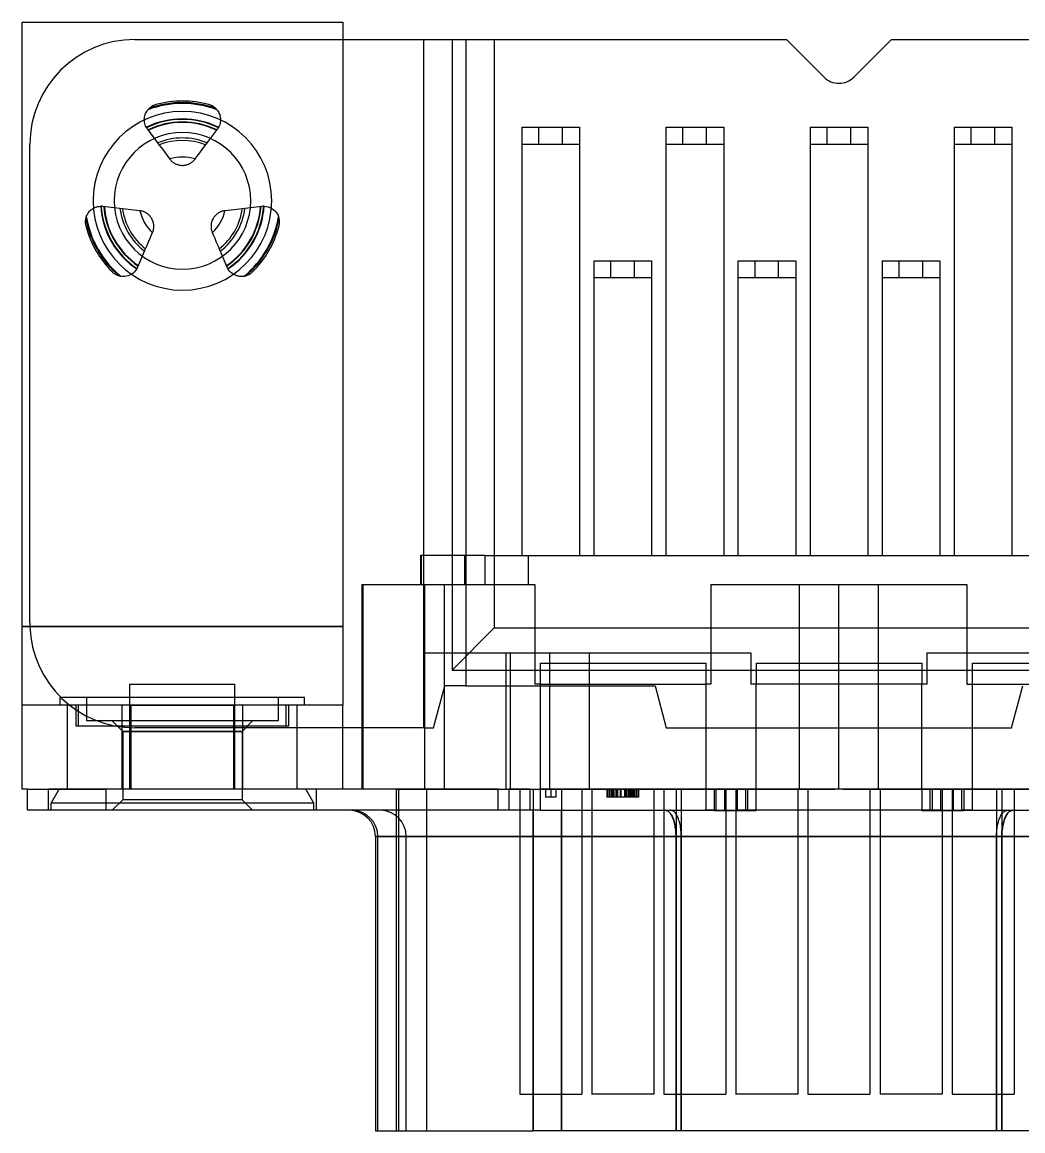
# Model space of a CAD drawing. Header units: millimetres. Extents: x -15.5 to 15.5, y 0 to 21.1.
# Drawn here: x -15.55 to 3.5, y 0 to 21.1 of the extents above; entities that cross this region are included whole.
import ezdxf

# ---------------------------------------------------------------- set-up
doc = ezdxf.new("R2010")
doc.units = ezdxf.units.MM
doc.layers.add('MAIN-1', color=7, linetype='Continuous')
doc.layers.add('MAIN-2', color=7, linetype='Continuous')

# ---------------------------------------------------------------- blocks, each defined once
blk = doc.blocks.new('D-Sub9 1-338168-1 TE')
at = {"layer": 'MAIN-1'}
for p, q in [((-3.05, -8.1), (-3.05, 3.4)), ((-3.05, 3.4), (3.05, 3.4)), ((3.05, 3.4), (3.05, -8.1)), ((3.05, 3.07), (4.595, 3.07)), ((4.595, 3.07), (5.395, 3.07)), ((4.595, -6.75), (4.595, 3.07)), ((5.395, 3.07), (11.495, 3.07)), ((5.395, 3.07), (5.395, -6.75)), ((12.212, 2.353), (11.495, 3.07)), ((13.495, 3.07), (12.778, 2.353)), ((13.495, 3.07), (19.595, 3.07)), ((6.459, 1.4), (6.459, -6.75)), ((6.459, 1.4), (7.559, 1.4)), ((7.559, 1.4), (7.559, -6.75)), ((9.202, 1.4), (9.202, -6.75)), ((9.202, 1.4), (10.302, 1.4)), ((10.302, 1.4), (10.302, -6.75)), ((11.945, 1.4), (11.945, -6.75)), ((11.945, 1.4), (13.045, 1.4)), ((13.045, 1.4), (13.045, -6.75)), ((14.688, 1.4), (14.688, -6.75)), ((14.688, 1.4), (15.788, 1.4)), ((15.788, 1.4), (15.788, -6.75)), ((7.83, -1.14), (7.83, -6.75)), ((7.83, -1.14), (8.93, -1.14)), ((8.93, -1.14), (8.93, -6.75)), ((10.573, -1.14), (10.573, -6.75)), ((10.573, -1.14), (11.673, -1.14)), ((11.673, -1.14), (11.673, -6.75)), ((13.317, -1.14), (13.317, -6.75)), ((13.317, -1.14), (14.417, -1.14)), ((14.417, -1.14), (14.417, -6.75)), ((4.53, -6.75), (4.53, -7.3)), ((5.76, -6.75), (4.53, -6.75)), ((5.76, -6.75), (19.23, -6.75)), ((5.76, -7.3), (5.76, -6.75)), ((3.415, -7.3), (3.415, -11.2)), ((3.415, -7.3), (4.985, -7.3)), ((4.985, -7.3), (6.71, -7.3)), ((4.985, -11.2), (4.985, -7.3)), ((6.71, -7.3), (6.71, -9.2)), ((10.06, -7.3), (11.745, -7.3)), ((10.06, -7.3), (10.06, -9.2)), ((11.745, -7.3), (12.495, -7.3)), ((11.745, -11.2), (11.745, -7.3)), ((12.495, -11.2), (12.495, -7.3)), ((12.495, -7.3), (13.245, -7.3)), ((13.245, -7.3), (14.93, -7.3)), ((13.245, -11.2), (13.245, -7.3)), ((14.93, -7.3), (14.93, -9.2)), ((-3.05, -9.6), (-3.05, -8.1)), ((-3.05, -8.1), (3.05, -8.1)), ((3.05, -8.1), (3.05, -9.6)), ((6.81, -8.8), (6.81, -11.6)), ((6.81, -8.8), (9.96, -8.8)), ((9.96, -8.8), (9.96, -11.6)), ((15.03, -8.8), (15.03, -11.6)), ((15.03, -8.8), (18.18, -8.8)), ((-1, -9.2), (1, -9.2)), ((-1, -11.2), (-1, -9.2)), ((1, -11.2), (1, -9.2)), ((6.81, -9.2), (6.71, -9.2)), ((10.06, -9.2), (9.96, -9.2)), ((14.93, -9.2), (15.03, -9.2)), ((-2.325, -9.6), (-2.325, -9.45)), ((-1, -9.45), (-2.325, -9.45)), ((2.325, -9.45), (1, -9.45)), ((2.325, -9.6), (2.325, -9.45)), ((-3.05, -11.2), (-3.05, -9.6)), ((-2.186, -9.6), (-3.05, -9.6)), ((-1.15, -9.6), (-2.186, -9.6)), ((-2.186, -11.2), (-2.186, -9.6)), ((-1, -9.6), (-1.15, -9.6)), ((-1.15, -11.2), (-1.15, -9.6)), ((1.15, -9.6), (1, -9.6)), ((2.186, -9.6), (1.15, -9.6)), ((1.15, -11.2), (1.15, -9.6)), ((3.05, -9.6), (2.186, -9.6)), ((2.186, -11.2), (2.186, -9.6)), ((3.05, -11.2), (3.05, -9.6)), ((3.415, -10.03), (3.05, -10.03)), ((-2.95, -11.2), (-3.05, -11.2)), ((-2.95, -11.2), (-1.45, -11.2)), ((-2.95, -11.6), (-2.95, -11.2)), ((-1, -11.2), (-1.45, -11.2)), ((-1.45, -11.6), (-1.45, -11.2)), ((6.01, -11.2), (1, -11.2)), ((6.01, -11.2), (6.21, -11.2)), ((6.01, -11.6), (6.01, -11.2)), ((6.61, -11.2), (6.21, -11.2)), ((6.21, -11.2), (6.21, -11.6)), ((6.61, -11.2), (6.81, -11.2)), ((6.61, -11.2), (6.61, -11.6)), ((9.96, -11.2), (10.16, -11.2)), ((10.56, -11.2), (10.16, -11.2)), ((10.16, -11.6), (10.16, -11.2)), ((10.56, -11.2), (10.76, -11.2)), ((10.56, -11.2), (10.56, -11.6)), ((14.23, -11.2), (10.76, -11.2)), ((10.76, -11.6), (10.76, -11.2)), ((14.23, -11.2), (14.43, -11.2)), ((14.23, -11.6), (14.23, -11.2)), ((14.83, -11.2), (14.43, -11.2)), ((14.43, -11.2), (14.43, -11.6)), ((14.83, -11.2), (15.03, -11.2)), ((14.83, -11.2), (14.83, -11.6)), ((-1.45, -11.6), (-2.95, -11.6)), ((6.01, -11.6), (-1.45, -11.6)), ((6.21, -11.6), (6.01, -11.6)), ((6.61, -11.6), (6.21, -11.6)), ((6.81, -11.6), (6.61, -11.6)), ((6.675, -12.1), (6.675, -11.6)), ((6.81, -11.6), (9.96, -11.6)), ((9.188, -11.6), (9.199, -11.601)), ((9.199, -11.601), (9.211, -11.603)), ((9.211, -11.603), (9.222, -11.607)), ((9.299, -11.601), (9.288, -11.6)), ((9.311, -11.603), (9.299, -11.601)), ((9.322, -11.607), (9.311, -11.603)), ((10.16, -11.6), (9.96, -11.6)), ((9.96, -11.606), (9.96, -11.6)), ((10.76, -11.6), (10.56, -11.6)), ((14.23, -11.6), (10.76, -11.6)), ((10.76, -11.6), (10.76, -11.606)), ((14.43, -11.6), (14.23, -11.6)), ((14.23, -11.606), (14.23, -11.6)), ((15.03, -11.6), (14.83, -11.6)), ((15.03, -11.6), (18.18, -11.6)), ((15.03, -11.6), (15.03, -11.606)), ((15.668, -11.607), (15.679, -11.603)), ((15.679, -11.603), (15.691, -11.601)), ((15.691, -11.601), (15.702, -11.6)), ((15.768, -11.607), (15.779, -11.603)), ((15.779, -11.603), (15.791, -11.601)), ((15.791, -11.601), (15.802, -11.6)), ((9.222, -11.607), (9.234, -11.612)), ((9.234, -11.612), (9.245, -11.619)), ((9.245, -11.619), (9.256, -11.628)), ((9.256, -11.628), (9.267, -11.638)), ((9.267, -11.638), (9.278, -11.649)), ((9.278, -11.649), (9.288, -11.662)), ((9.288, -11.662), (9.298, -11.677)), ((9.298, -11.677), (9.308, -11.693)), ((9.308, -11.693), (9.318, -11.71)), ((9.318, -11.71), (9.327, -11.729)), ((9.334, -11.612), (9.322, -11.607)), ((9.327, -11.729), (9.335, -11.749)), ((9.345, -11.619), (9.334, -11.612)), ((9.335, -11.749), (9.344, -11.77)), ((9.344, -11.77), (9.351, -11.793)), ((9.356, -11.628), (9.345, -11.619)), ((9.351, -11.793), (9.359, -11.817)), ((9.367, -11.638), (9.356, -11.628)), ((9.378, -11.649), (9.367, -11.638)), ((9.388, -11.662), (9.378, -11.649)), ((9.398, -11.677), (9.388, -11.662)), ((9.408, -11.693), (9.398, -11.677)), ((9.418, -11.71), (9.408, -11.693)), ((9.427, -11.729), (9.418, -11.71)), ((9.435, -11.749), (9.427, -11.729)), ((9.444, -11.77), (9.435, -11.749)), ((9.451, -11.793), (9.444, -11.77)), ((9.459, -11.817), (9.451, -11.793)), ((10.76, -11.606), (9.96, -11.606)), ((15.03, -11.606), (14.23, -11.606)), ((15.531, -11.817), (15.539, -11.793)), ((15.539, -11.793), (15.546, -11.77)), ((15.546, -11.77), (15.555, -11.749)), ((15.555, -11.749), (15.563, -11.729)), ((15.563, -11.729), (15.572, -11.71)), ((15.572, -11.71), (15.582, -11.693)), ((15.582, -11.693), (15.592, -11.677)), ((15.592, -11.677), (15.602, -11.662)), ((15.602, -11.662), (15.612, -11.649)), ((15.612, -11.649), (15.623, -11.638)), ((15.623, -11.638), (15.634, -11.628)), ((15.631, -11.817), (15.639, -11.793)), ((15.634, -11.628), (15.645, -11.619)), ((15.639, -11.793), (15.646, -11.77)), ((15.645, -11.619), (15.656, -11.612)), ((15.646, -11.77), (15.655, -11.749)), ((15.655, -11.749), (15.663, -11.729)), ((15.656, -11.612), (15.668, -11.607)), ((15.663, -11.729), (15.672, -11.71)), ((15.672, -11.71), (15.682, -11.693)), ((15.682, -11.693), (15.692, -11.677)), ((15.692, -11.677), (15.702, -11.662)), ((15.702, -11.662), (15.712, -11.649)), ((15.712, -11.649), (15.723, -11.638)), ((15.723, -11.638), (15.734, -11.628)), ((15.734, -11.628), (15.745, -11.619)), ((15.745, -11.619), (15.756, -11.612)), ((15.756, -11.612), (15.768, -11.607)), ((9.359, -11.817), (9.365, -11.841)), ((9.365, -11.841), (9.371, -11.867)), ((9.371, -11.867), (9.377, -11.894)), ((9.377, -11.894), (9.381, -11.922)), ((9.381, -11.922), (9.385, -11.95)), ((9.385, -11.95), (9.389, -11.979)), ((9.389, -11.979), (9.392, -12.009)), ((9.392, -12.009), (9.393, -12.039)), ((9.465, -11.841), (9.459, -11.817)), ((9.471, -11.867), (9.465, -11.841)), ((9.477, -11.894), (9.471, -11.867)), ((9.481, -11.922), (9.477, -11.894)), ((9.485, -11.95), (9.481, -11.922)), ((9.489, -11.979), (9.485, -11.95)), ((9.492, -12.009), (9.489, -11.979)), ((9.493, -12.039), (9.492, -12.009)), ((15.497, -12.039), (15.498, -12.009)), ((15.498, -12.009), (15.501, -11.979)), ((15.501, -11.979), (15.505, -11.95)), ((15.505, -11.95), (15.509, -11.922)), ((15.509, -11.922), (15.513, -11.894)), ((15.513, -11.894), (15.519, -11.867)), ((15.519, -11.867), (15.525, -11.841)), ((15.525, -11.841), (15.531, -11.817)), ((15.597, -12.039), (15.598, -12.009)), ((15.598, -12.009), (15.601, -11.979)), ((15.601, -11.979), (15.605, -11.95)), ((15.605, -11.95), (15.609, -11.922)), ((15.609, -11.922), (15.613, -11.894)), ((15.613, -11.894), (15.619, -11.867)), ((15.619, -11.867), (15.625, -11.841)), ((15.625, -11.841), (15.631, -11.817)), ((3.675, -12.1), (3.675, -17.7)), ((3.675, -12.1), (6.675, -12.1)), ((6.675, -17.7), (6.675, -12.1)), ((6.675, -12.1), (9.395, -12.1)), ((9.393, -12.039), (9.395, -12.069)), ((9.395, -12.069), (9.395, -12.1)), ((9.395, -17.7), (9.395, -12.1)), ((9.395, -12.1), (9.495, -12.1)), ((9.495, -12.069), (9.493, -12.039)), ((9.495, -12.1), (9.495, -12.069)), ((9.495, -12.1), (15.495, -12.1)), ((9.495, -17.7), (9.495, -12.1)), ((15.495, -12.069), (15.497, -12.039)), ((15.495, -12.1), (15.495, -12.069)), ((15.495, -12.1), (15.595, -12.1)), ((15.495, -17.7), (15.495, -12.1)), ((15.595, -12.069), (15.597, -12.039)), ((15.595, -12.1), (15.595, -12.069)), ((15.595, -12.1), (18.315, -12.1)), ((15.595, -17.7), (15.595, -12.1)), ((3.675, -17.7), (6.675, -17.7)), ((9.395, -17.7), (6.675, -17.7)), ((9.495, -17.7), (9.395, -17.7)), ((15.495, -17.7), (9.495, -17.7)), ((15.595, -17.7), (15.495, -17.7)), ((18.315, -17.7), (15.595, -17.7))]:
    blk.add_line(p, q, dxfattribs=at)
for centre, radius, start, end in [((12.495, 2.636), 0.4, 225, 315), ((0, 0), 1.7, 0, 180), ((0, 0), 1.3, 0, 180), ((0, 0), 1.7, 180, 0), ((0, 0), 1.3, 180, 0), ((3.175, -12.1), 0.5, 0, 90)]:
    blk.add_arc(centre, radius, start, end, dxfattribs=at)
at = {"layer": 'MAIN-2'}
for p, q in [((-3.05, 3.4), (-3.05, 3.4)), ((3.05, 3.4), (3.05, 3.4)), ((-0.905, 3.07), (-0.905, 3.07)), ((-0.905, 3.07), (3.05, 3.07)), ((5.133, 3.07), (5.133, -8.93)), ((5.933, 3.07), (5.933, -8.13)), ((11.495, 3.07), (11.495, 3.07)), ((13.495, 3.07), (13.495, 3.07)), ((12.212, 2.353), (12.212, 2.353)), ((12.778, 2.353), (12.778, 2.353)), ((-0.691, 1.681), (-0.68, 1.7)), ((-0.68, 1.7), (-0.669, 1.718)), ((-0.669, 1.718), (-0.657, 1.733)), ((-0.646, 1.745), (-0.657, 1.733)), ((-0.635, 1.757), (-0.646, 1.745)), ((-0.623, 1.768), (-0.635, 1.757)), ((-0.61, 1.779), (-0.623, 1.768)), ((-0.596, 1.789), (-0.61, 1.779)), ((-0.582, 1.798), (-0.596, 1.789)), ((-0.568, 1.806), (-0.582, 1.798)), ((-0.552, 1.814), (-0.568, 1.806)), ((-0.537, 1.821), (-0.552, 1.814)), ((-0.521, 1.827), (-0.537, 1.821)), ((-0.505, 1.832), (-0.521, 1.827)), ((0.521, 1.827), (0.505, 1.832)), ((0.537, 1.821), (0.521, 1.827)), ((0.552, 1.814), (0.537, 1.821)), ((0.568, 1.806), (0.552, 1.814)), ((0.582, 1.798), (0.568, 1.806)), ((0.596, 1.789), (0.582, 1.798)), ((0.61, 1.779), (0.596, 1.789)), ((0.623, 1.768), (0.61, 1.779)), ((0.635, 1.757), (0.623, 1.768)), ((0.646, 1.745), (0.635, 1.757)), ((0.657, 1.733), (0.646, 1.745)), ((0.657, 1.733), (0.669, 1.717)), ((0.669, 1.717), (0.681, 1.699)), ((0.681, 1.699), (0.692, 1.68)), ((-0.725, 1.543), (-0.724, 1.569)), ((-0.724, 1.52), (-0.725, 1.543)), ((-0.724, 1.569), (-0.721, 1.594)), ((-0.721, 1.496), (-0.724, 1.52)), ((-0.721, 1.594), (-0.715, 1.618)), ((-0.717, 1.472), (-0.721, 1.496)), ((-0.715, 1.618), (-0.709, 1.641)), ((-0.709, 1.641), (-0.7, 1.661)), ((-0.7, 1.661), (-0.691, 1.681)), ((0.692, 1.68), (0.701, 1.661)), ((0.701, 1.661), (0.709, 1.64)), ((0.709, 1.64), (0.715, 1.618)), ((0.715, 1.618), (0.721, 1.594)), ((0.721, 1.497), (0.717, 1.473)), ((0.721, 1.594), (0.724, 1.57)), ((0.724, 1.52), (0.721, 1.497)), ((0.724, 1.57), (0.725, 1.543)), ((0.725, 1.543), (0.724, 1.52)), ((-0.709, 1.447), (-0.717, 1.472)), ((-0.7, 1.423), (-0.709, 1.447)), ((-0.689, 1.399), (-0.7, 1.423)), ((-0.689, 1.399), (-0.688, 1.398)), ((-0.688, 1.398), (-0.687, 1.396)), ((-0.687, 1.396), (-0.686, 1.395)), ((-0.686, 1.395), (-0.686, 1.394)), ((-0.686, 1.394), (-0.685, 1.393)), ((-0.685, 1.393), (-0.685, 1.393)), ((-0.685, 1.393), (-0.685, 1.392)), ((-0.685, 1.392), (-0.684, 1.392)), ((-0.684, 1.392), (-0.684, 1.391)), ((-0.684, 1.391), (-0.684, 1.391)), ((-0.684, 1.391), (-0.684, 1.391)), ((-0.684, 1.391), (-0.684, 1.391)), ((-0.665, 1.363), (-0.44, 1.062)), ((-0.665, 1.363), (-0.665, 1.363)), ((0.44, 1.062), (0.665, 1.363)), ((0.665, 1.363), (0.665, 1.363)), ((0.684, 1.391), (0.684, 1.392)), ((0.684, 1.392), (0.685, 1.392)), ((0.684, 1.391), (0.684, 1.391)), ((0.684, 1.391), (0.684, 1.391)), ((0.684, 1.391), (0.684, 1.391)), ((0.685, 1.393), (0.686, 1.394)), ((0.685, 1.392), (0.685, 1.393)), ((0.685, 1.393), (0.685, 1.393)), ((0.686, 1.395), (0.687, 1.396)), ((0.686, 1.394), (0.686, 1.395)), ((0.687, 1.396), (0.688, 1.398)), ((0.688, 1.398), (0.689, 1.399)), ((0.7, 1.423), (0.689, 1.399)), ((0.71, 1.448), (0.7, 1.423)), ((0.717, 1.473), (0.71, 1.448)), ((6.459, 1.4), (6.459, 1.4)), ((6.784, 1.08), (6.784, 1.4)), ((6.784, 1.4), (6.784, 1.4)), ((7.234, 1.08), (7.234, 1.4)), ((7.234, 1.4), (7.234, 1.4)), ((7.559, 1.4), (7.559, 1.4)), ((9.202, 1.4), (9.202, 1.4)), ((9.527, 1.08), (9.527, 1.4)), ((9.527, 1.4), (9.527, 1.4)), ((9.977, 1.08), (9.977, 1.4)), ((9.977, 1.4), (9.977, 1.4)), ((10.302, 1.4), (10.302, 1.4)), ((11.945, 1.4), (11.945, 1.4)), ((12.27, 1.08), (12.27, 1.4)), ((12.27, 1.4), (12.27, 1.4)), ((12.72, 1.08), (12.72, 1.4)), ((12.72, 1.4), (12.72, 1.4)), ((13.045, 1.4), (13.045, 1.4)), ((14.688, 1.4), (14.688, 1.4)), ((15.013, 1.08), (15.013, 1.4)), ((15.013, 1.4), (15.013, 1.4)), ((15.463, 1.08), (15.463, 1.4)), ((15.463, 1.4), (15.463, 1.4)), ((15.788, 1.4), (15.788, 1.4)), ((-2.905, 1.07), (-2.905, 1.07)), ((-2.905, -8.03), (-2.905, 1.07)), ((-0.44, 1.062), (-0.44, 1.062)), ((-0.44, 1.062), (-0.408, 1.019)), ((0.408, 1.019), (0.44, 1.062)), ((0.44, 1.062), (0.44, 1.062)), ((6.459, 1.08), (6.459, 1.08)), ((6.459, 1.08), (7.559, 1.08)), ((6.784, 1.08), (6.784, 1.08)), ((7.234, 1.08), (7.234, 1.08)), ((7.559, 1.08), (7.559, 1.08)), ((9.202, 1.08), (9.202, 1.08)), ((9.202, 1.08), (10.302, 1.08)), ((9.527, 1.08), (9.527, 1.08)), ((9.977, 1.08), (9.977, 1.08)), ((10.302, 1.08), (10.302, 1.08)), ((11.945, 1.08), (11.945, 1.08)), ((11.945, 1.08), (13.045, 1.08)), ((12.27, 1.08), (12.27, 1.08)), ((12.72, 1.08), (12.72, 1.08)), ((13.045, 1.08), (13.045, 1.08)), ((14.688, 1.08), (14.688, 1.08)), ((14.688, 1.08), (15.788, 1.08)), ((15.013, 1.08), (15.013, 1.08)), ((15.463, 1.08), (15.463, 1.08)), ((15.788, 1.08), (15.788, 1.08)), ((-0.408, 1.019), (-0.376, 0.977)), ((-0.376, 0.977), (-0.344, 0.934)), ((-0.344, 0.934), (-0.31, 0.889)), ((-0.31, 0.889), (-0.276, 0.843)), ((0.276, 0.843), (0.31, 0.889)), ((0.31, 0.889), (0.344, 0.934)), ((0.344, 0.934), (0.376, 0.977)), ((0.376, 0.977), (0.408, 1.019)), ((-0.276, 0.843), (-0.24, 0.795)), ((-0.24, 0.795), (-0.24, 0.795)), ((-0.24, 0.795), (-0.229, 0.781)), ((-0.229, 0.781), (-0.217, 0.768)), ((-0.217, 0.768), (-0.205, 0.756)), ((-0.205, 0.756), (-0.193, 0.745)), ((-0.193, 0.745), (-0.181, 0.736)), ((-0.181, 0.736), (-0.169, 0.727)), ((-0.169, 0.727), (-0.156, 0.719)), ((-0.156, 0.719), (-0.144, 0.712)), ((-0.144, 0.712), (-0.132, 0.705)), ((-0.132, 0.705), (-0.119, 0.7)), ((-0.119, 0.7), (-0.106, 0.695)), ((-0.106, 0.695), (-0.094, 0.69)), ((-0.094, 0.69), (-0.081, 0.686)), ((-0.081, 0.686), (-0.067, 0.683)), ((-0.067, 0.683), (-0.054, 0.68)), ((-0.054, 0.68), (-0.041, 0.678)), ((-0.041, 0.678), (-0.027, 0.676)), ((-0.027, 0.676), (-0.014, 0.675)), ((-0.014, 0.675), (0, 0.675)), ((0, 0.675), (0.014, 0.675)), ((0.014, 0.675), (0.027, 0.676)), ((0.027, 0.676), (0.041, 0.678)), ((0.041, 0.678), (0.054, 0.68)), ((0.054, 0.68), (0.067, 0.683)), ((0.067, 0.683), (0.081, 0.686)), ((0.081, 0.686), (0.094, 0.69)), ((0.094, 0.69), (0.106, 0.695)), ((0.106, 0.695), (0.119, 0.7)), ((0.119, 0.7), (0.132, 0.705)), ((0.132, 0.705), (0.144, 0.712)), ((0.144, 0.712), (0.156, 0.719)), ((0.156, 0.719), (0.169, 0.727)), ((0.169, 0.727), (0.181, 0.736)), ((0.181, 0.736), (0.193, 0.745)), ((0.193, 0.745), (0.205, 0.756)), ((0.205, 0.756), (0.217, 0.768)), ((0.217, 0.768), (0.229, 0.781)), ((0.229, 0.781), (0.24, 0.795)), ((0.24, 0.795), (0.276, 0.843)), ((0.24, 0.795), (0.24, 0.795)), ((-1.7, 0), (-1.7, 0)), ((-1.3, 0), (-1.3, 0)), ((1.3, 0), (1.3, 0)), ((1.7, 0), (1.7, 0)), ((-1.78, -0.213), (-1.766, -0.197)), ((-1.766, -0.197), (-1.75, -0.181)), ((-1.75, -0.181), (-1.733, -0.167)), ((-1.733, -0.167), (-1.714, -0.153)), ((-1.714, -0.153), (-1.692, -0.14)), ((-1.692, -0.14), (-1.669, -0.128)), ((-1.669, -0.128), (-1.643, -0.119)), ((-1.643, -0.119), (-1.616, -0.111)), ((-1.616, -0.111), (-1.586, -0.106)), ((-1.586, -0.106), (-1.556, -0.103)), ((-1.554, -0.103), (-1.556, -0.103)), ((-1.553, -0.103), (-1.554, -0.103)), ((-1.552, -0.103), (-1.553, -0.103)), ((-1.55, -0.103), (-1.552, -0.103)), ((-1.549, -0.103), (-1.55, -0.103)), ((-1.548, -0.103), (-1.549, -0.103)), ((-1.549, -0.103), (-1.549, -0.103)), ((-1.547, -0.103), (-1.548, -0.103)), ((-1.547, -0.103), (-1.547, -0.103)), ((-1.547, -0.103), (-1.547, -0.103)), ((-1.547, -0.103), (-1.547, -0.103)), ((-1.547, -0.103), (-1.547, -0.103)), ((-1.513, -0.105), (-1.513, -0.105)), ((-1.14, -0.15), (-1.513, -0.105)), ((-1.14, -0.15), (-1.14, -0.15)), ((-1.086, -0.156), (-1.14, -0.15)), ((-1.034, -0.163), (-1.086, -0.156)), ((-0.981, -0.169), (-1.034, -0.163)), ((-0.925, -0.176), (-0.981, -0.169)), ((-0.867, -0.183), (-0.925, -0.176)), ((-0.809, -0.19), (-0.867, -0.183)), ((-0.791, -0.192), (-0.809, -0.19)), ((-0.809, -0.19), (-0.809, -0.19)), ((-0.774, -0.196), (-0.791, -0.192)), ((-0.757, -0.2), (-0.774, -0.196)), ((-0.742, -0.205), (-0.757, -0.2)), ((-0.728, -0.211), (-0.742, -0.205)), ((0.742, -0.205), (0.728, -0.211)), ((0.757, -0.2), (0.742, -0.205)), ((0.774, -0.196), (0.757, -0.2)), ((0.791, -0.192), (0.774, -0.196)), ((0.809, -0.19), (0.791, -0.192)), ((0.868, -0.183), (0.809, -0.19)), ((0.809, -0.19), (0.809, -0.19)), ((0.925, -0.176), (0.868, -0.183)), ((0.981, -0.169), (0.925, -0.176)), ((1.034, -0.163), (0.981, -0.169)), ((1.086, -0.156), (1.034, -0.163)), ((1.14, -0.15), (1.086, -0.156)), ((1.513, -0.105), (1.14, -0.15)), ((1.14, -0.15), (1.14, -0.15)), ((1.513, -0.105), (1.513, -0.105)), ((1.547, -0.103), (1.547, -0.103)), ((1.548, -0.103), (1.547, -0.103)), ((1.547, -0.103), (1.547, -0.103)), ((1.547, -0.103), (1.547, -0.103)), ((1.547, -0.103), (1.547, -0.103)), ((1.549, -0.103), (1.548, -0.103)), ((1.55, -0.103), (1.549, -0.103)), ((1.549, -0.103), (1.549, -0.103)), ((1.552, -0.103), (1.55, -0.103)), ((1.553, -0.103), (1.552, -0.103)), ((1.554, -0.103), (1.553, -0.103)), ((1.556, -0.103), (1.554, -0.103)), ((1.556, -0.103), (1.596, -0.107)), ((1.596, -0.107), (1.635, -0.116)), ((1.635, -0.116), (1.67, -0.129)), ((1.67, -0.129), (1.701, -0.145)), ((1.701, -0.145), (1.729, -0.164)), ((1.729, -0.164), (1.753, -0.183)), ((1.753, -0.183), (1.774, -0.205)), ((1.774, -0.205), (1.792, -0.227)), ((-1.846, -0.367), (-1.848, -0.385)), ((-1.848, -0.385), (-1.848, -0.403)), ((-1.848, -0.403), (-1.848, -0.416)), ((-1.848, -0.416), (-1.847, -0.429)), ((-1.843, -0.349), (-1.846, -0.367)), ((-1.84, -0.331), (-1.843, -0.349)), ((-1.835, -0.314), (-1.84, -0.331)), ((-1.829, -0.297), (-1.835, -0.314)), ((-1.829, -0.297), (-1.822, -0.281)), ((-1.822, -0.281), (-1.814, -0.263)), ((-1.814, -0.263), (-1.803, -0.245)), ((-1.803, -0.245), (-1.792, -0.229)), ((-1.792, -0.229), (-1.78, -0.213)), ((-0.714, -0.217), (-0.728, -0.211)), ((-0.701, -0.224), (-0.714, -0.217)), ((-0.689, -0.231), (-0.701, -0.224)), ((-0.677, -0.239), (-0.689, -0.231)), ((-0.666, -0.247), (-0.677, -0.239)), ((-0.655, -0.255), (-0.666, -0.247)), ((-0.644, -0.264), (-0.655, -0.255)), ((-0.634, -0.273), (-0.644, -0.264)), ((-0.625, -0.283), (-0.634, -0.273)), ((-0.616, -0.293), (-0.625, -0.283)), ((-0.607, -0.304), (-0.616, -0.293)), ((-0.599, -0.315), (-0.607, -0.304)), ((-0.592, -0.326), (-0.599, -0.315)), ((-0.585, -0.338), (-0.592, -0.326)), ((-0.575, -0.355), (-0.585, -0.338)), ((-0.567, -0.372), (-0.575, -0.355)), ((-0.56, -0.391), (-0.567, -0.372)), ((-0.555, -0.409), (-0.56, -0.391)), ((-0.55, -0.428), (-0.555, -0.409)), ((0.555, -0.409), (0.55, -0.428)), ((0.56, -0.391), (0.555, -0.409)), ((0.567, -0.372), (0.56, -0.391)), ((0.575, -0.355), (0.567, -0.372)), ((0.585, -0.338), (0.575, -0.355)), ((0.592, -0.326), (0.585, -0.338)), ((0.599, -0.315), (0.592, -0.326)), ((0.607, -0.304), (0.599, -0.315)), ((0.616, -0.293), (0.607, -0.304)), ((0.625, -0.283), (0.616, -0.293)), ((0.634, -0.273), (0.625, -0.283)), ((0.644, -0.264), (0.634, -0.273)), ((0.655, -0.255), (0.644, -0.264)), ((0.666, -0.247), (0.655, -0.255)), ((0.677, -0.239), (0.666, -0.247)), ((0.689, -0.231), (0.677, -0.239)), ((0.701, -0.224), (0.689, -0.231)), ((0.714, -0.217), (0.701, -0.224)), ((0.728, -0.211), (0.714, -0.217)), ((1.792, -0.227), (1.807, -0.251)), ((1.807, -0.251), (1.82, -0.275)), ((1.82, -0.275), (1.829, -0.297)), ((1.835, -0.314), (1.829, -0.297)), ((1.84, -0.331), (1.835, -0.314)), ((1.843, -0.349), (1.84, -0.331)), ((1.846, -0.367), (1.843, -0.349)), ((1.848, -0.385), (1.846, -0.367)), ((1.847, -0.429), (1.848, -0.416)), ((1.848, -0.403), (1.848, -0.385)), ((1.848, -0.416), (1.848, -0.403)), ((-1.847, -0.429), (-1.846, -0.441)), ((-1.846, -0.441), (-1.844, -0.454)), ((-1.844, -0.454), (-1.842, -0.466)), ((-1.842, -0.466), (-1.839, -0.479)), ((-0.592, -0.66), (-0.569, -0.606)), ((-0.569, -0.606), (-0.563, -0.593)), ((-0.569, -0.606), (-0.569, -0.606)), ((-0.563, -0.593), (-0.559, -0.58)), ((-0.559, -0.58), (-0.555, -0.568)), ((-0.555, -0.568), (-0.552, -0.556)), ((-0.552, -0.556), (-0.55, -0.544)), ((-0.547, -0.448), (-0.55, -0.428)), ((-0.55, -0.544), (-0.548, -0.532)), ((-0.548, -0.532), (-0.546, -0.521)), ((-0.545, -0.467), (-0.547, -0.448)), ((-0.546, -0.521), (-0.545, -0.509)), ((-0.544, -0.488), (-0.545, -0.467)), ((-0.545, -0.498), (-0.544, -0.488)), ((-0.545, -0.509), (-0.545, -0.498)), ((0.545, -0.467), (0.544, -0.488)), ((0.544, -0.488), (0.545, -0.498)), ((0.547, -0.448), (0.545, -0.467)), ((0.545, -0.498), (0.545, -0.509)), ((0.545, -0.509), (0.546, -0.521)), ((0.546, -0.521), (0.548, -0.532)), ((0.55, -0.428), (0.547, -0.448)), ((0.548, -0.532), (0.55, -0.544)), ((0.55, -0.544), (0.552, -0.556)), ((0.552, -0.556), (0.555, -0.568)), ((0.555, -0.568), (0.559, -0.58)), ((0.559, -0.58), (0.563, -0.593)), ((0.563, -0.593), (0.569, -0.606)), ((0.569, -0.606), (0.592, -0.66)), ((0.569, -0.606), (0.569, -0.606)), ((1.839, -0.479), (1.842, -0.466)), ((1.842, -0.466), (1.844, -0.454)), ((1.844, -0.454), (1.846, -0.441)), ((1.846, -0.441), (1.847, -0.429)), ((-0.679, -0.863), (-0.658, -0.814)), ((-0.658, -0.814), (-0.637, -0.765)), ((-0.637, -0.765), (-0.615, -0.713)), ((-0.615, -0.713), (-0.592, -0.66)), ((0.592, -0.66), (0.615, -0.713)), ((0.615, -0.713), (0.637, -0.765)), ((0.637, -0.765), (0.658, -0.814)), ((0.658, -0.814), (0.679, -0.863)), ((-0.848, -1.257), (-0.7, -0.912)), ((-0.7, -0.912), (-0.679, -0.863)), ((-0.7, -0.912), (-0.7, -0.912)), ((0.679, -0.863), (0.7, -0.912)), ((0.7, -0.912), (0.848, -1.257)), ((0.7, -0.912), (0.7, -0.912)), ((-0.848, -1.257), (-0.848, -1.257)), ((0.848, -1.257), (0.848, -1.257)), ((7.83, -1.14), (7.83, -1.14)), ((8.155, -1.46), (8.155, -1.14)), ((8.155, -1.14), (8.155, -1.14)), ((8.605, -1.46), (8.605, -1.14)), ((8.605, -1.14), (8.605, -1.14)), ((8.93, -1.14), (8.93, -1.14)), ((10.573, -1.14), (10.573, -1.14)), ((10.898, -1.46), (10.898, -1.14)), ((10.898, -1.14), (10.898, -1.14)), ((11.348, -1.46), (11.348, -1.14)), ((11.348, -1.14), (11.348, -1.14)), ((11.673, -1.14), (11.673, -1.14)), ((13.317, -1.14), (13.317, -1.14)), ((13.642, -1.46), (13.642, -1.14)), ((13.642, -1.14), (13.642, -1.14)), ((14.092, -1.46), (14.092, -1.14)), ((14.092, -1.14), (14.092, -1.14)), ((14.417, -1.14), (14.417, -1.14)), ((-1.334, -1.353), (-1.322, -1.365)), ((-1.322, -1.365), (-1.308, -1.375)), ((-1.308, -1.375), (-1.295, -1.386)), ((-1.295, -1.386), (-1.281, -1.395)), ((-1.281, -1.395), (-1.266, -1.403)), ((-1.266, -1.403), (-1.251, -1.411)), ((-1.251, -1.411), (-1.235, -1.418)), ((-1.235, -1.418), (-1.22, -1.423)), ((-1.22, -1.423), (-1.204, -1.428)), ((-1.204, -1.428), (-1.188, -1.432)), ((-1.188, -1.432), (-1.172, -1.435)), ((-1.148, -1.438), (-1.172, -1.435)), ((-1.121, -1.439), (-1.148, -1.438)), ((-1.093, -1.438), (-1.121, -1.439)), ((-1.065, -1.433), (-1.093, -1.438)), ((-1.035, -1.426), (-1.065, -1.433)), ((-1.006, -1.416), (-1.035, -1.426)), ((-0.976, -1.401), (-1.006, -1.416)), ((-0.946, -1.382), (-0.976, -1.401)), ((-0.918, -1.358), (-0.946, -1.382)), ((-0.891, -1.329), (-0.918, -1.358)), ((-0.867, -1.296), (-0.891, -1.329)), ((-0.867, -1.294), (-0.866, -1.293)), ((-0.867, -1.296), (-0.867, -1.294)), ((-0.866, -1.293), (-0.865, -1.292)), ((-0.865, -1.291), (-0.864, -1.29)), ((-0.865, -1.292), (-0.865, -1.291)), ((-0.864, -1.29), (-0.864, -1.289)), ((-0.864, -1.289), (-0.863, -1.289)), ((-0.863, -1.288), (-0.863, -1.288)), ((-0.863, -1.289), (-0.863, -1.288)), ((-0.863, -1.288), (-0.863, -1.288)), ((-0.863, -1.288), (-0.863, -1.288)), ((-0.863, -1.288), (-0.863, -1.288)), ((0.863, -1.288), (0.863, -1.288)), ((0.863, -1.288), (0.863, -1.288)), ((0.863, -1.288), (0.863, -1.288)), ((0.863, -1.288), (0.863, -1.288)), ((0.863, -1.288), (0.863, -1.289)), ((0.863, -1.289), (0.864, -1.289)), ((0.864, -1.289), (0.864, -1.29)), ((0.864, -1.29), (0.865, -1.291)), ((0.865, -1.291), (0.865, -1.292)), ((0.865, -1.292), (0.866, -1.293)), ((0.866, -1.293), (0.867, -1.294)), ((0.867, -1.294), (0.867, -1.296)), ((0.885, -1.321), (0.867, -1.296)), ((0.904, -1.344), (0.885, -1.321)), ((0.924, -1.364), (0.904, -1.344)), ((0.945, -1.381), (0.924, -1.364)), ((0.967, -1.395), (0.945, -1.381)), ((0.989, -1.408), (0.967, -1.395)), ((1.011, -1.418), (0.989, -1.408)), ((1.032, -1.425), (1.011, -1.418)), ((1.053, -1.431), (1.032, -1.425)), ((1.074, -1.435), (1.053, -1.431)), ((1.094, -1.438), (1.074, -1.435)), ((1.114, -1.439), (1.094, -1.438)), ((1.135, -1.439), (1.114, -1.439)), ((1.154, -1.438), (1.135, -1.439)), ((1.172, -1.435), (1.154, -1.438)), ((1.172, -1.435), (1.188, -1.432)), ((1.188, -1.432), (1.204, -1.428)), ((1.204, -1.428), (1.22, -1.423)), ((1.22, -1.423), (1.235, -1.418)), ((1.235, -1.418), (1.251, -1.411)), ((1.251, -1.411), (1.266, -1.403)), ((1.266, -1.403), (1.281, -1.395)), ((1.281, -1.395), (1.295, -1.386)), ((1.295, -1.386), (1.308, -1.375)), ((1.308, -1.375), (1.322, -1.365)), ((1.322, -1.365), (1.334, -1.353)), ((7.83, -1.46), (7.83, -1.46)), ((7.83, -1.46), (8.93, -1.46)), ((8.155, -1.46), (8.155, -1.46)), ((8.605, -1.46), (8.605, -1.46)), ((8.93, -1.46), (8.93, -1.46)), ((10.573, -1.46), (10.573, -1.46)), ((10.573, -1.46), (11.673, -1.46)), ((10.898, -1.46), (10.898, -1.46)), ((11.348, -1.46), (11.348, -1.46)), ((11.673, -1.46), (11.673, -1.46)), ((13.317, -1.46), (13.317, -1.46)), ((13.317, -1.46), (14.417, -1.46)), ((13.642, -1.46), (13.642, -1.46)), ((14.092, -1.46), (14.092, -1.46)), ((14.417, -1.46), (14.417, -1.46)), ((4.549, -7.3), (4.549, -6.75)), ((4.595, -10.03), (4.595, -6.75)), ((5.376, -7.3), (5.376, -6.75)), ((5.395, -6.75), (5.395, -9.23)), ((6.459, -6.75), (6.459, -6.75)), ((6.587, -7.3), (6.587, -6.75)), ((7.559, -6.75), (7.559, -6.75)), ((7.83, -6.75), (7.83, -6.75)), ((8.93, -6.75), (8.93, -6.75)), ((9.202, -6.75), (9.202, -6.75)), ((10.302, -6.75), (10.302, -6.75)), ((10.573, -6.75), (10.573, -6.75)), ((11.673, -6.75), (11.673, -6.75)), ((11.945, -6.75), (11.945, -6.75)), ((13.045, -6.75), (13.045, -6.75)), ((13.317, -6.75), (13.317, -6.75)), ((14.417, -6.75), (14.417, -6.75)), ((14.688, -6.75), (14.688, -6.75)), ((15.788, -6.75), (15.788, -6.75)), ((3.439, -11.2), (3.439, -7.3)), ((4.608, -7.3), (4.608, -8.6)), ((6.71, -7.3), (6.71, -7.3)), ((10.06, -7.3), (10.06, -7.3)), ((14.93, -7.3), (14.93, -7.3)), ((-2.904, -8.1), (-3.05, -8.1)), ((-2.905, -8.03), (-2.905, -8.03)), ((3.05, -8.1), (-2.904, -8.1)), ((5.133, -8.93), (5.933, -8.13)), ((5.933, -8.13), (19.057, -8.13)), ((4.608, -8.6), (10.82, -8.6)), ((4.613, -11.2), (4.613, -8.6)), ((6.159, -11.2), (6.159, -8.6)), ((6.245, -11.2), (6.245, -8.6)), ((6.995, -11.2), (6.995, -8.6)), ((7.745, -11.2), (7.745, -8.6)), ((10.82, -8.6), (10.82, -8.6)), ((10.82, -8.6), (10.82, -9.2)), ((14.17, -8.6), (14.17, -8.6)), ((14.17, -8.6), (20.382, -8.6)), ((14.17, -8.6), (14.17, -9.2)), ((6.81, -8.8), (6.81, -8.8)), ((9.96, -8.8), (9.96, -8.8)), ((10.92, -8.8), (10.92, -9.2)), ((10.92, -8.8), (10.92, -8.8)), ((10.92, -8.8), (14.07, -8.8)), ((14.07, -8.8), (14.07, -8.8)), ((14.07, -8.8), (14.07, -9.2)), ((15.03, -8.8), (15.03, -8.8)), ((5.133, -8.93), (19.857, -8.93)), ((-1, -9.2), (-1, -9.2)), ((1, -9.2), (1, -9.2)), ((4.781, -10.03), (4.995, -9.23)), ((5.395, -9.23), (4.995, -9.23)), ((4.995, -9.23), (4.995, -9.23)), ((5.395, -9.23), (8.995, -9.23)), ((6.71, -9.2), (6.71, -9.2)), ((6.81, -9.2), (6.81, -9.2)), ((6.81, -9.2), (9.96, -9.2)), ((8.995, -9.23), (9.209, -10.03)), ((8.995, -9.23), (8.995, -9.23)), ((9.96, -9.2), (9.96, -9.2)), ((10.06, -9.2), (10.06, -9.2)), ((10.82, -9.2), (10.82, -9.2)), ((14.17, -9.2), (10.82, -9.2)), ((10.92, -11.2), (10.92, -9.2)), ((10.92, -9.2), (10.92, -9.2)), ((14.07, -9.2), (14.07, -9.2)), ((14.07, -11.2), (14.07, -9.2)), ((14.17, -9.2), (14.17, -9.2)), ((14.93, -9.2), (14.93, -9.2)), ((15.03, -9.2), (15.03, -9.2)), ((15.03, -9.2), (18.18, -9.2)), ((15.781, -10.03), (15.995, -9.23)), ((-1.825, -9.45), (-1.825, -9.9)), ((1, -9.45), (-1, -9.45)), ((1.825, -9.45), (1.825, -9.9)), ((-3.05, -9.6), (-3.05, -9.6)), ((-2.025, -10), (-2.025, -9.6)), ((-1, -9.6), (-2.025, -9.6)), ((-1.975, -10), (-1.975, -9.6)), ((-1, -9.6), (-1, -9.6)), ((-1, -9.6), (1, -9.6)), ((-1, -9.6), (-1, -9.6)), ((1, -9.6), (-1, -9.6)), ((-0.977, -11.2), (-0.977, -9.6)), ((2.025, -9.6), (0.775, -9.6)), ((0.977, -11.2), (0.977, -9.6)), ((1, -9.6), (1, -9.6)), ((1, -9.6), (1, -9.6)), ((1.975, -10), (1.975, -9.6)), ((2.025, -10), (2.025, -9.6)), ((3.05, -9.6), (3.05, -9.6)), ((1.825, -9.9), (-1.825, -9.9)), ((-1.335, -9.9), (-1.135, -10.1)), ((1.335, -9.9), (1.135, -10.1)), ((2.025, -10), (-2.025, -10)), ((-1.135, -10.1), (1.135, -10.1)), ((1.135, -10.1), (-1.135, -10.1)), ((-1.135, -10.1), (-1.135, -11.4)), ((3.05, -10.03), (-0.905, -10.03)), ((-0.905, -10.03), (-0.905, -10.03)), ((1.135, -10.1), (1.135, -11.4)), ((4.595, -10.03), (3.415, -10.03)), ((4.595, -10.03), (4.781, -10.03)), ((4.781, -10.03), (4.781, -10.03)), ((9.209, -10.03), (10.92, -10.03)), ((9.209, -10.03), (9.209, -10.03)), ((10.92, -10.03), (14.07, -10.03)), ((10.92, -10.03), (10.92, -10.03)), ((14.07, -10.03), (15.781, -10.03)), ((14.07, -10.03), (14.07, -10.03)), ((15.781, -10.03), (15.781, -10.03)), ((-3.05, -11.2), (-3.05, -11.2)), ((-2.95, -11.2), (-2.95, -11.2)), ((-2.95, -11.2), (-2.95, -11.2)), ((-2.95, -11.2), (-2.95, -11.2)), ((-2.55, -11.6), (-2.55, -11.2)), ((2.55, -11.2), (-2.55, -11.2)), ((-2.5, -11.467), (-2.346, -11.2)), ((-1.45, -11.6), (-1.45, -11.2)), ((-1, -11.2), (-1, -11.2)), ((1, -11.2), (-1, -11.2)), ((1, -11.2), (1, -11.2)), ((2.5, -11.467), (2.346, -11.2)), ((2.55, -11.6), (2.55, -11.2)), ((3.05, -11.2), (3.05, -11.2)), ((4.075, -17.7), (4.075, -11.2)), ((4.075, -11.2), (6.675, -11.2)), ((4.114, -11.2), (4.114, -17.7)), ((4.654, -17.7), (4.654, -11.2)), ((6.01, -11.2), (6.01, -11.2)), ((6.419, -11.2), (6.419, -17)), ((6.675, -11.2), (9.395, -11.2)), ((6.675, -11.2), (6.675, -17.7)), ((6.81, -11.2), (6.81, -11.2)), ((6.995, -11.2), (6.81, -11.2)), ((6.909, -11.2), (6.909, -11.2)), ((6.909, -11.2), (6.909, -11.35)), ((6.909, -11.35), (6.909, -11.35)), ((7.009, -11.35), (6.909, -11.35)), ((7.745, -11.2), (6.995, -11.2)), ((7.009, -11.2), (7.009, -11.2)), ((7.009, -11.2), (7.009, -11.35)), ((7.009, -11.2), (7.009, -11.35)), ((7.009, -11.35), (7.009, -11.35)), ((7.109, -11.35), (7.009, -11.35)), ((7.109, -11.2), (7.109, -11.2)), ((7.109, -11.2), (7.109, -11.35)), ((7.109, -11.35), (7.109, -11.35)), ((7.215, -11.2), (7.215, -17.7)), ((7.599, -11.2), (7.599, -17)), ((10.92, -11.2), (7.745, -11.2)), ((7.79, -11.2), (7.79, -17)), ((8.08, -11.2), (8.08, -11.2)), ((8.08, -11.2), (8.08, -11.35)), ((8.097, -11.35), (8.08, -11.35)), ((8.08, -11.35), (8.08, -11.35)), ((8.097, -11.2), (8.097, -11.35)), ((8.097, -11.2), (8.097, -11.35)), ((8.13, -11.35), (8.097, -11.35)), ((8.13, -11.2), (8.13, -11.35)), ((8.13, -11.2), (8.13, -11.35)), ((8.18, -11.35), (8.13, -11.35)), ((8.163, -11.2), (8.163, -11.2)), ((8.163, -11.2), (8.163, -11.35)), ((8.163, -11.35), (8.163, -11.35)), ((8.18, -11.2), (8.197, -11.2)), ((8.18, -11.2), (8.18, -11.2)), ((8.18, -11.2), (8.18, -11.35)), ((8.18, -11.2), (8.18, -11.35)), ((8.18, -11.2), (8.18, -11.35)), ((8.18, -11.2), (8.18, -11.35)), ((8.263, -11.35), (8.18, -11.35)), ((8.18, -11.35), (8.18, -11.35)), ((8.197, -11.2), (8.23, -11.2)), ((8.197, -11.2), (8.197, -11.35)), ((8.197, -11.2), (8.197, -11.35)), ((8.197, -11.2), (8.197, -11.35)), ((8.23, -11.2), (8.28, -11.2)), ((8.23, -11.2), (8.23, -11.35)), ((8.23, -11.2), (8.23, -11.35)), ((8.23, -11.2), (8.23, -11.35)), ((8.263, -11.2), (8.263, -11.35)), ((8.263, -11.2), (8.263, -11.35)), ((8.263, -11.2), (8.263, -11.35)), ((8.347, -11.35), (8.263, -11.35)), ((8.28, -11.2), (8.33, -11.2)), ((8.28, -11.2), (8.28, -11.35)), ((8.28, -11.2), (8.28, -11.35)), ((8.28, -11.2), (8.28, -11.35)), ((8.33, -11.2), (8.447, -11.2)), ((8.33, -11.2), (8.33, -11.35)), ((8.33, -11.2), (8.33, -11.35)), ((8.33, -11.2), (8.33, -11.35)), ((8.347, -11.2), (8.347, -11.35)), ((8.347, -11.2), (8.347, -11.35)), ((8.347, -11.2), (8.347, -11.35)), ((8.413, -11.35), (8.347, -11.35)), ((8.413, -11.2), (8.413, -11.35)), ((8.497, -11.35), (8.413, -11.35)), ((8.43, -11.2), (8.43, -11.35)), ((8.43, -11.2), (8.43, -11.35)), ((8.43, -11.2), (8.43, -11.35)), ((8.447, -11.2), (8.497, -11.2)), ((8.447, -11.2), (8.447, -11.35)), ((8.447, -11.2), (8.447, -11.35)), ((8.48, -11.2), (8.48, -11.35)), ((8.497, -11.2), (8.547, -11.2)), ((8.497, -11.2), (8.497, -11.35)), ((8.497, -11.2), (8.497, -11.35)), ((8.497, -11.2), (8.497, -11.35)), ((8.58, -11.35), (8.497, -11.35)), ((8.513, -11.2), (8.513, -11.35)), ((8.513, -11.2), (8.513, -11.35)), ((8.53, -11.2), (8.53, -11.35)), ((8.547, -11.2), (8.58, -11.2)), ((8.547, -11.2), (8.547, -11.35)), ((8.547, -11.2), (8.547, -11.35)), ((8.563, -11.2), (8.563, -11.35)), ((8.58, -11.2), (8.597, -11.2)), ((8.58, -11.2), (8.58, -11.35)), ((8.58, -11.2), (8.58, -11.35)), ((8.58, -11.2), (8.58, -11.35)), ((8.63, -11.35), (8.58, -11.35)), ((8.597, -11.2), (8.597, -11.2)), ((8.597, -11.2), (8.597, -11.35)), ((8.597, -11.2), (8.597, -11.35)), ((8.597, -11.2), (8.597, -11.35)), ((8.597, -11.35), (8.597, -11.35)), ((8.63, -11.2), (8.63, -11.35)), ((8.647, -11.35), (8.63, -11.35)), ((8.647, -11.2), (8.647, -11.35)), ((8.647, -11.2), (8.647, -11.35)), ((8.647, -11.2), (8.647, -11.35)), ((8.68, -11.35), (8.647, -11.35)), ((8.68, -11.2), (8.68, -11.2)), ((8.68, -11.2), (8.68, -11.35)), ((8.68, -11.35), (8.68, -11.35)), ((8.97, -11.2), (8.97, -17)), ((9.162, -11.2), (9.162, -17)), ((9.395, -11.2), (9.395, -17.7)), ((9.395, -11.2), (9.495, -11.2)), ((9.395, -11.2), (9.395, -17.7)), ((9.495, -11.2), (12.415, -11.2)), ((9.495, -11.2), (9.495, -17.7)), ((9.495, -11.2), (9.495, -17.7)), ((9.96, -11.2), (9.96, -11.2)), ((10.12, -11.2), (10.12, -11.2)), ((10.12, -11.2), (10.12, -11.6)), ((10.32, -11.2), (10.32, -11.6)), ((10.342, -11.2), (10.342, -17)), ((10.533, -11.2), (10.533, -17)), ((10.72, -11.6), (10.72, -11.2)), ((10.76, -11.2), (10.76, -11.2)), ((10.92, -11.2), (10.92, -11.2)), ((10.92, -11.6), (10.92, -11.2)), ((11.713, -11.2), (11.713, -17)), ((11.905, -11.2), (11.905, -17)), ((12.575, -11.2), (15.495, -11.2)), ((13.085, -11.2), (13.085, -17)), ((13.277, -11.2), (13.277, -17)), ((14.07, -11.2), (14.07, -11.2)), ((17.245, -11.2), (14.07, -11.2)), ((14.07, -11.2), (14.07, -11.6)), ((14.23, -11.2), (14.23, -11.2)), ((14.27, -11.2), (14.27, -11.6)), ((14.457, -11.2), (14.457, -17)), ((14.648, -11.2), (14.648, -17)), ((14.67, -11.2), (14.67, -11.6)), ((14.87, -11.2), (14.87, -11.2)), ((14.87, -11.2), (14.87, -11.6)), ((15.03, -11.2), (15.03, -11.2)), ((15.495, -11.2), (15.595, -11.2)), ((15.495, -11.2), (15.495, -17.7)), ((15.495, -11.2), (15.495, -17.7)), ((15.595, -11.2), (18.315, -11.2)), ((15.595, -11.2), (15.595, -17.7)), ((15.595, -11.2), (15.595, -17.7)), ((15.828, -11.2), (15.828, -17)), ((-2.95, -11.6), (-2.95, -11.6)), ((2.5, -11.467), (-2.5, -11.467)), ((-2.5, -11.6), (-2.5, -11.467)), ((2.5, -11.467), (-2.5, -11.467)), ((-1.135, -11.4), (-1.335, -11.6)), ((1.135, -11.4), (-1.135, -11.4)), ((1.135, -11.4), (-1.135, -11.4)), ((1.135, -11.4), (1.335, -11.6)), ((2.5, -11.6), (2.5, -11.467)), ((6.01, -11.6), (6.01, -11.6)), ((6.81, -11.6), (6.81, -11.6)), ((7.215, -12.1), (7.215, -11.6)), ((9.199, -11.601), (9.188, -11.6)), ((9.211, -11.603), (9.199, -11.601)), ((9.222, -11.607), (9.211, -11.603)), ((9.299, -11.601), (9.288, -11.6)), ((9.311, -11.603), (9.299, -11.601)), ((9.322, -11.607), (9.311, -11.603)), ((9.96, -11.6), (9.96, -11.6)), ((9.96, -11.6), (9.96, -11.6)), ((10.12, -11.6), (10.12, -11.6)), ((10.12, -11.6), (10.12, -11.6)), ((10.12, -11.606), (10.12, -11.6)), ((10.16, -11.6), (10.32, -11.6)), ((10.76, -11.6), (10.76, -11.6)), ((10.76, -11.6), (10.76, -11.6)), ((10.92, -11.6), (10.92, -11.6)), ((10.92, -11.6), (10.92, -11.6)), ((10.92, -11.6), (10.92, -11.606)), ((14.07, -11.6), (14.07, -11.6)), ((14.07, -11.6), (14.07, -11.6)), ((14.07, -11.6), (14.07, -11.606)), ((14.23, -11.6), (14.23, -11.6)), ((14.23, -11.6), (14.23, -11.6)), ((14.67, -11.6), (14.83, -11.6)), ((14.87, -11.6), (14.87, -11.6)), ((14.87, -11.6), (14.87, -11.6)), ((14.87, -11.606), (14.87, -11.6)), ((15.03, -11.6), (15.03, -11.6)), ((15.03, -11.6), (15.03, -11.6)), ((15.668, -11.607), (15.679, -11.603)), ((15.679, -11.603), (15.691, -11.601)), ((15.691, -11.601), (15.702, -11.6)), ((15.779, -11.603), (15.768, -11.607)), ((15.791, -11.601), (15.779, -11.603)), ((15.802, -11.6), (15.791, -11.601)), ((9.234, -11.612), (9.222, -11.607)), ((9.245, -11.619), (9.234, -11.612)), ((9.256, -11.628), (9.245, -11.619)), ((9.267, -11.638), (9.256, -11.628)), ((9.278, -11.649), (9.267, -11.638)), ((9.288, -11.662), (9.278, -11.649)), ((9.298, -11.677), (9.288, -11.662)), ((9.308, -11.693), (9.298, -11.677)), ((9.318, -11.71), (9.308, -11.693)), ((9.327, -11.729), (9.318, -11.71)), ((9.334, -11.612), (9.322, -11.607)), ((9.335, -11.749), (9.327, -11.729)), ((9.345, -11.619), (9.334, -11.612)), ((9.344, -11.77), (9.335, -11.749)), ((9.351, -11.793), (9.344, -11.77)), ((9.356, -11.628), (9.345, -11.619)), ((9.359, -11.817), (9.351, -11.793)), ((9.367, -11.638), (9.356, -11.628)), ((9.378, -11.649), (9.367, -11.638)), ((9.388, -11.662), (9.378, -11.649)), ((9.398, -11.677), (9.388, -11.662)), ((9.408, -11.693), (9.398, -11.677)), ((9.418, -11.71), (9.408, -11.693)), ((9.427, -11.729), (9.418, -11.71)), ((9.435, -11.749), (9.427, -11.729)), ((9.444, -11.77), (9.435, -11.749)), ((9.451, -11.793), (9.444, -11.77)), ((9.459, -11.817), (9.451, -11.793)), ((10.12, -11.606), (10.92, -11.606)), ((14.07, -11.606), (14.87, -11.606)), ((15.531, -11.817), (15.539, -11.793)), ((15.539, -11.793), (15.546, -11.77)), ((15.546, -11.77), (15.555, -11.749)), ((15.555, -11.749), (15.563, -11.729)), ((15.563, -11.729), (15.572, -11.71)), ((15.572, -11.71), (15.582, -11.693)), ((15.582, -11.693), (15.592, -11.677)), ((15.592, -11.677), (15.602, -11.662)), ((15.602, -11.662), (15.612, -11.649)), ((15.612, -11.649), (15.623, -11.638)), ((15.623, -11.638), (15.634, -11.628)), ((15.639, -11.793), (15.631, -11.817)), ((15.634, -11.628), (15.645, -11.619)), ((15.646, -11.77), (15.639, -11.793)), ((15.645, -11.619), (15.656, -11.612)), ((15.655, -11.749), (15.646, -11.77)), ((15.663, -11.729), (15.655, -11.749)), ((15.656, -11.612), (15.668, -11.607)), ((15.672, -11.71), (15.663, -11.729)), ((15.682, -11.693), (15.672, -11.71)), ((15.692, -11.677), (15.682, -11.693)), ((15.702, -11.662), (15.692, -11.677)), ((15.712, -11.649), (15.702, -11.662)), ((15.723, -11.638), (15.712, -11.649)), ((15.734, -11.628), (15.723, -11.638)), ((15.745, -11.619), (15.734, -11.628)), ((15.756, -11.612), (15.745, -11.619)), ((15.768, -11.607), (15.756, -11.612)), ((9.365, -11.841), (9.359, -11.817)), ((9.371, -11.867), (9.365, -11.841)), ((9.377, -11.894), (9.371, -11.867)), ((9.381, -11.922), (9.377, -11.894)), ((9.385, -11.95), (9.381, -11.922)), ((9.389, -11.979), (9.385, -11.95)), ((9.392, -12.009), (9.389, -11.979)), ((9.393, -12.039), (9.392, -12.009)), ((9.465, -11.841), (9.459, -11.817)), ((9.471, -11.867), (9.465, -11.841)), ((9.477, -11.894), (9.471, -11.867)), ((9.481, -11.922), (9.477, -11.894)), ((9.485, -11.95), (9.481, -11.922)), ((9.489, -11.979), (9.485, -11.95)), ((9.492, -12.009), (9.489, -11.979)), ((9.493, -12.039), (9.492, -12.009)), ((15.497, -12.039), (15.498, -12.009)), ((15.498, -12.009), (15.501, -11.979)), ((15.501, -11.979), (15.505, -11.95)), ((15.505, -11.95), (15.509, -11.922)), ((15.509, -11.922), (15.513, -11.894)), ((15.513, -11.894), (15.519, -11.867)), ((15.519, -11.867), (15.525, -11.841)), ((15.525, -11.841), (15.531, -11.817)), ((15.598, -12.009), (15.597, -12.039)), ((15.601, -11.979), (15.598, -12.009)), ((15.605, -11.95), (15.601, -11.979)), ((15.609, -11.922), (15.605, -11.95)), ((15.613, -11.894), (15.609, -11.922)), ((15.619, -11.867), (15.613, -11.894)), ((15.625, -11.841), (15.619, -11.867)), ((15.631, -11.817), (15.625, -11.841)), ((3.721, -12.1), (3.675, -12.1)), ((3.721, -17.7), (3.721, -12.1)), ((4.26, -12.1), (3.721, -12.1)), ((7.215, -12.1), (4.26, -12.1)), ((4.26, -17.7), (4.26, -12.1)), ((9.395, -12.1), (7.215, -12.1)), ((7.215, -17.7), (7.215, -12.1)), ((9.395, -12.069), (9.393, -12.039)), ((9.395, -12.1), (9.395, -12.069)), ((9.495, -12.1), (9.395, -12.1)), ((9.395, -17.7), (9.395, -12.1)), ((9.495, -12.069), (9.493, -12.039)), ((9.495, -12.1), (9.495, -12.069)), ((15.495, -12.1), (9.495, -12.1)), ((9.495, -17.7), (9.495, -12.1)), ((15.495, -12.069), (15.497, -12.039)), ((15.495, -12.1), (15.495, -12.069)), ((15.595, -12.1), (15.495, -12.1)), ((15.495, -17.7), (15.495, -12.1)), ((15.597, -12.039), (15.595, -12.069)), ((15.595, -12.069), (15.595, -12.1)), ((17.775, -12.1), (15.595, -12.1)), ((15.595, -17.7), (15.595, -12.1)), ((6.419, -17), (7.599, -17)), ((8.97, -17), (7.79, -17)), ((9.162, -17), (10.342, -17)), ((11.713, -17), (10.533, -17)), ((11.905, -17), (13.085, -17)), ((14.457, -17), (13.277, -17)), ((14.648, -17), (15.828, -17))]:
    blk.add_line(p, q, dxfattribs=at)
for centre, radius, start, end in [((-0.905, 1.07), 2, 90, 180), ((0, 0), 1.9, 74.5959, 105.4041), ((0, 0), 1.853, 69.2377, 110.7624), ((0, 0), 1.87, 70.238, 109.762), ((0, 0), 1.559, 63.7982, 116.2018), ((0, 0), 1.55, 63.8178, 116.1821), ((0, 0), 1.5, 64.1023, 115.8976), ((0, 0), 1.494, 64.1474, 115.8526), ((0, 0), 1.491, 64.172, 115.8281), ((-0.425, 1.543), 0.3, 210.3445, 216.8284), ((0.425, 1.543), 0.3, 323.1716, 329.6556), ((0, 0), 1.197, 66.9197, 113.0803), ((0, 0), 1.15, 67.4914, 112.5086), ((0, 0), 0.832, 73.1542, 106.8458), ((0, 0), 1.559, 183.7982, 236.2018), ((-1.548, -0.403), 0.3, 83.1716, 89.6556), ((0, 0), 1.55, 183.8178, 236.1822), ((0, 0), 1.5, 184.1024, 235.8976), ((0, 0), 1.494, 184.1474, 235.8526), ((0, 0), 1.491, 184.1719, 235.8281), ((0, 0), 1.197, 186.9197, 233.0803), ((0, 0), 1.15, 187.4915, 232.5086), ((0, 0), 0.832, 193.1542, 226.8458), ((0, 0), 0.832, 313.1542, 346.8457), ((0, 0), 1.15, 307.4914, 352.5086), ((0, 0), 1.197, 306.9197, 353.0803), ((0, 0), 1.491, 304.172, 355.8281), ((0, 0), 1.494, 304.1474, 355.8526), ((0, 0), 1.5, 304.1024, 355.8976), ((0, 0), 1.55, 303.8178, 356.1822), ((0, 0), 1.559, 303.7982, 356.2018), ((1.548, -0.403), 0.3, 90.3443, 96.8284), ((0, 0), 1.87, 190.2379, 229.7621), ((0, 0), 1.853, 189.2377, 230.7624), ((0, 0), 1.853, 309.2377, 350.7624), ((0, 0), 1.87, 310.2379, 349.762), ((0, 0), 1.9, 194.5959, 225.4041), ((0, 0), 1.9, 314.5959, 345.4041), ((-1.123, -1.139), 0.3, 330.3444, 336.8284), ((1.123, -1.139), 0.3, 203.1717, 209.6556), ((-0.905, -8.03), 2, 180, 182.0057), ((-0.905, -8.03), 2, 182.0057, 270)]:
    blk.add_arc(centre, radius, start, end, dxfattribs=at)
for centre in [(3.228, -12.1), (3.768, -12.1)]:
    blk.add_ellipse(centre, major_axis=(0, 0.5), ratio=0.984808, start_param=-1.570796, end_param=0, dxfattribs=at)

msp = doc.modelspace()

# ---------------------------------------------------------------- block references
msp.add_blockref('D-Sub9 1-338168-1 TE', (-12.495, 17.7))

doc.saveas('drawing.dxf')
